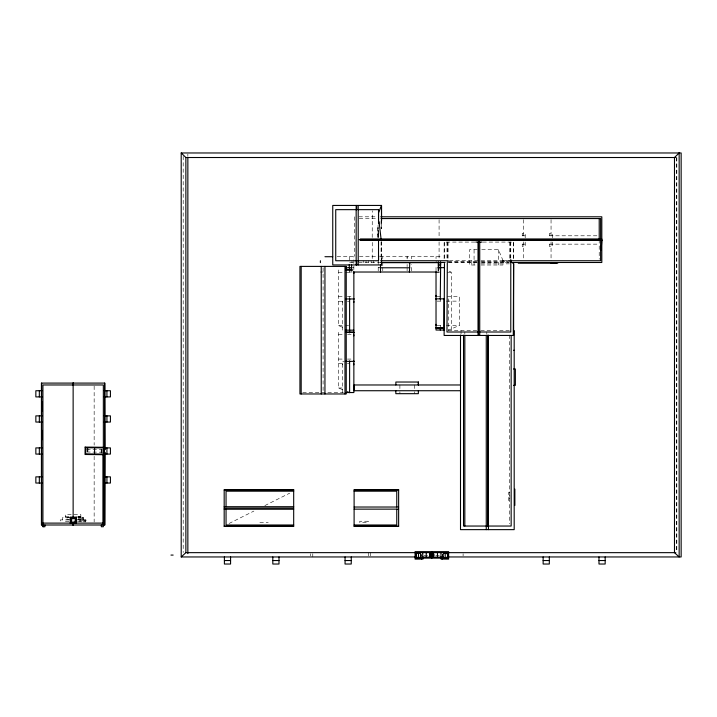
<?xml version="1.0" encoding="UTF-8"?>
<svg xmlns="http://www.w3.org/2000/svg" width="717" height="717" viewBox="0 0 717 717"><rect width="100%" height="100%" fill="white"/><g stroke="black" fill="none" stroke-linecap="round" stroke-linejoin="round"><path stroke-width="0.54" stroke-dasharray="3.58 2.69" d="M342.574 389.698L338.558 387.987L338.558 330.161M342.574 327.31L338.558 325.599L338.558 267.782M342.574 392.549L342.574 361.359L344.483 361.359M342.574 330.161L342.574 299.383M349.296 256.713L349.296 262.637L355.157 262.637M349.618 298.559L349.618 296.686M349.618 272.343L349.618 270.47M351.984 262.637L351.984 260.737M353.866 269.655L353.866 256.713M363.438 262.637L363.438 260.737M366.037 262.637L366.037 260.737M368.637 262.637L368.637 260.737M371.128 262.637L371.128 260.737M372.213 258.514L372.266 241.853M372.213 237.417L372.266 210.762M373.414 262.637L373.414 260.737M377.68 237.417L377.68 225.201M378.119 237.273L378.119 224.986M378.209 270.963L378.209 260.737M378.549 230.569L378.531 237.417L378.513 230.749M381.525 257.233L381.525 241.808M381.525 228.58L381.525 220.863M382.77 270.981L382.77 266.814M382.77 265.765L382.77 262.637M407.113 270.963L407.113 267.782M407.113 266.67L407.113 264.456M407.113 258.927L407.113 256.713L407.113 258.72M411.683 270.963L411.683 264.456M411.683 258.927L411.683 256.713M436.026 270.963L436.026 264.698M436.026 258.685L436.026 256.713M440.265 327.346L440.265 325.473M440.265 301.131L440.265 299.258M451.334 330.035L451.334 272.218L448.322 270.936M87.85 447.722L87.797 452.875L87.904 447.722M101.142 453.027L101.196 447.874M101.877 453.036L101.931 448.914M101.957 453.036L102.038 447.883M378.209 267.423L380.082 267.782M229.037 523.5L253.899 511.069M264.842 505.602L289.704 493.171M447.309 296.56L459.328 296.56L459.328 325.473L448.358 330.152L448.259 298.846M358.885 216.803L377.438 216.803M359.262 218.56L377.465 218.56M522.236 235.794L525.185 235.794M549.446 235.794L599.529 235.794M474.959 242.077L444.119 242.077L444.119 259.276M482.801 242.077L513.632 242.077L513.632 259.276M522.236 244.147L525.185 244.147M549.446 244.147L599.529 244.147M477.289 249.695L469.501 249.695L469.501 265.003L476.868 265.003M481.734 249.695L498.414 249.695L503.092 260.764M337.124 256.713L355.04 256.713M359.396 256.713L379.436 256.713M380.037 256.713L440.596 256.713M502.877 260.737L502.877 260.28L509.599 260.28M449.407 260.737L479.359 260.764M481.044 260.764L509.545 260.737M448.071 261.795L477.199 261.795M481.08 261.795L508.577 261.795M448.376 262.046L477.047 262.046M481.457 262.046L509.061 262.046M448.376 262.494L477.047 262.494M481.457 262.494L509.061 262.494M358.652 262.637L381.856 262.637M481.053 263.838L509.339 263.838M481.044 265.003L502.976 265.003L502.976 260.764M350.559 267.782L353.866 267.782M320.382 272.021L323.125 272.021M349.296 272.021L352.038 272.021M436.026 272.021L440.596 272.021M338.558 272.343L344.483 272.343M345.513 272.343L351.742 272.343M437.065 272.218L439.154 272.218M447.309 272.218L451.334 272.218M437.083 296.56L442.479 296.56M338.558 296.686L344.483 296.686M347.404 296.686L351.742 296.686M437.083 301.131L442.479 301.131M446.395 301.131L459.328 301.131M338.558 301.257L342.977 301.257M347.404 301.257L349.618 301.257M437.083 325.473L444.379 325.473M446.395 325.473L459.328 325.473M338.558 325.599L342.574 325.599M345.522 325.599L348.65 325.599M448.098 330.654L478.875 330.654M480.748 330.654L509.339 330.654M338.558 334.731L344.483 334.731M347.566 334.731L351.742 334.731M338.558 359.074L344.483 359.074M347.404 359.074L351.742 359.074M338.558 363.644L342.977 363.644M347.404 363.644L349.618 363.644M338.558 387.987L342.574 387.987M302.762 392.549L343.416 392.549M65.381 516.285L69.415 516.285M77.526 516.285L80.887 516.285M69.692 517.459L67.048 517.459L67.048 519.735M69.415 517.522L62.576 517.522L62.576 519.915M70.114 519.735L66.179 519.735L66.179 521.268M77.669 519.735L80.08 519.735L80.08 521.268M69.038 519.915L60.255 519.915L60.255 522.048M72.121 519.915L73.385 519.915M77.23 519.915L86.004 519.915L86.004 522.048M65.408 521.268L69.782 521.268M77.508 521.268L80.86 521.268M259.868 522.532L268.23 522.532M424.088 555.272L428.327 555.272M435.739 555.272L439.978 555.272M86.694 449.595L102.235 449.765M86.685 452.015L102.235 452.194M502.877 260.28L505.709 262.494M676.821 157.516L676.821 552.655M676.472 157.516L676.472 551.552M599.215 239.648L599.215 259.195M552.395 237.883L552.395 233.428L549.446 233.428L549.446 237.883M552.395 242.059L552.395 246.514L549.446 246.514L549.446 242.059M551.05 219.635L551.05 237.883M551.05 241.871L551.05 260.737M525.185 237.883L525.185 233.428L522.236 233.428L522.236 237.883M525.185 242.059L525.185 246.514L522.236 246.514L522.236 242.059M523.589 219.635L523.589 237.883M523.589 241.871L523.589 258.712M513.291 242.077L513.291 259.276M510.773 241.961L510.773 258.505M510.432 242.077L510.432 258.505M509.679 242.077L509.679 258.505M509.33 335.117L509.33 523.813M498.414 249.695L498.414 265.003M486.816 332.007L486.816 334.239M474.071 249.695L474.071 265.003M471.786 260.764L471.786 265.003M464.831 332.007L464.831 334.239M463.101 553.73L463.101 555.881M461.031 330.654L461.031 333.961M448.071 242.077L448.071 258.505M447.318 242.077L447.318 258.505M446.978 241.961L446.978 258.505M444.459 242.077L444.459 259.276M439.082 219.671L439.082 237.426M439.082 241.871L439.082 258.514M414.283 384.975L414.283 388.811M414.283 391.715L414.283 393.678M399.898 384.975L399.898 388.811M399.898 391.715L399.898 393.678M382.77 256.713L382.77 258.72M381.498 220.863L381.498 228.58M381.498 241.808L381.498 257.233M381.059 220.863L381.059 228.58M381.059 241.808L381.059 257.233M378.531 262.046L378.531 262.494M378.074 225.201L378.074 237.417M370.438 552.655L370.438 555.881M368.296 552.655L368.296 555.881M354.521 216.803L354.521 256.274M342.574 301.257L342.574 302.431M342.574 363.644L342.574 364.819M323.089 267.782L323.089 392.549M312.782 553.73L312.782 556.957M310.64 553.73L310.64 555.881M187.854 154.092L187.854 156.324M183.194 156.324L183.194 552.484M94.151 386.087L94.151 445.132M94.151 456.272L94.151 521.994M85.699 519.915L85.699 522.048M85.072 519.915L85.072 522.048M84.31 519.915L84.31 522.048M83.593 519.915L83.593 517.522L77.777 517.522L79.22 517.459L79.22 519.735M83.414 519.915L83.414 522.048M83.038 517.522L83.038 519.915M82.365 517.522L82.392 522.048M81.577 517.522L81.577 519.915M81.254 519.915L81.254 522.048M80.887 517.522L80.815 514.564L65.444 514.564L65.444 517.522M80.618 516.285L80.671 519.915M80.053 516.285L80.053 517.522M80.008 519.915L80.008 522.048M79.668 517.522L79.668 519.915M79.39 516.285L79.39 517.522M78.628 516.285L78.664 522.048M87.107 447.713L87.053 452.866L87.178 447.713M509.805 492.221L508.703 492.221L508.703 500.574L509.805 500.574L509.805 492.221M368.144 521.241L359.782 521.241L359.782 522.532L368.144 522.532L368.144 521.241"/><path stroke-width="1.08" d="M104.619 383.093L104.843 449.801L104.843 383.093L41.425 383.093L41.425 524.996L104.843 524.996L104.843 452.221L103.347 452.203M320.382 262.637L320.382 260.737M349.296 267.782L349.296 264.456M349.618 361.359L349.618 392.665L347.351 391.733M349.618 298.971L349.618 332.858M349.618 267.782L349.618 270.47M351.581 270.963L351.581 264.698M353.866 271.842L353.857 392.549L345.513 392.549M356.161 205.438L356.161 264.949M356.69 264.949L356.69 260.737M356.69 209.651L356.69 205.438M358.079 260.737L378.549 260.737L378.549 255.144M378.549 223.865L378.549 209.651L358.079 209.651M380.494 272.021L380.494 264.698M381.525 264.949L381.525 258.335M381.525 220.863L381.525 205.438L332.751 205.438L332.751 264.949L381.498 264.949L381.498 258.335M409.398 272.021L409.81 262.637M418.378 382.027L418.378 384.975L418.378 382.027L395.865 382.027L395.865 384.975M436.026 271.716L436.026 330.035L444.379 330.035M438.311 270.963L438.311 261.822M438.723 269.897L438.723 262.637M440.265 298.846L440.623 267.656M440.265 330.035L440.265 327.346M444.02 299.258L444.02 298.433M85.574 453.879L85.574 447.695L103.499 447.901L103.427 454.085L85.664 453.879M94.536 453.986L94.608 447.802M601.187 250.251L601.814 239.648L359.235 239.648M416.102 554.689L416.102 555.944M420.888 555.944L420.888 554.689M442.81 554.841L442.81 556.105M447.605 556.105L447.605 554.841M378.549 212.689L381.525 205.438M449.003 556.957L681.15 556.957L681.15 152.972L181.204 152.972L181.204 556.957L185.864 552.655L447.632 552.628L447.632 558.131L443.088 558.131L443.088 557.154L420.61 557.154L420.61 558.131L416.066 558.131L416.066 552.628M478.015 242.498L478.875 241.961L479.736 242.498M556.535 263.13L551.104 263.193M181.204 152.972L185.864 157.516L675.351 157.516M357.12 209.651L335.735 209.651L335.735 260.737L356.878 260.737M380.763 216.803L601.814 216.803L601.814 262.494L512.413 262.494M380.969 218.56L600.622 218.56L600.622 238.851M360.319 238.958L601.814 238.958M360.301 240.07L601.814 240.07L360.346 240.105M360.301 240.338L601.814 240.338M475.792 242.077L481.958 242.077M324.953 256.713L332.733 256.713M380.736 260.737L448.295 260.737M509.859 260.737L600.622 260.737L600.622 240.446M447.318 261.795L446.978 332.007L478.875 332.007M509.679 261.795L510.773 261.795L513.632 263.569L513.632 335.457L444.119 335.457L444.459 263.569M380.754 262.494L445.069 262.494M382.269 262.637L440.596 262.637L440.596 267.782L437.899 267.782M518.274 263.193L557.772 263.193M513.632 263.569L513.291 335.457M438.311 265.003L440.596 265.003L440.596 261.822M440.265 267.656L444.45 267.656M345.513 267.782L351.581 267.782M380.082 267.782L409.81 267.782M345.513 269.655L351.742 269.655M345.513 270.058L352.8 270.058M353.356 272.021L436.536 272.021M436.026 298.846L444.379 298.846M345.513 298.971L353.866 298.971M436.026 327.759L444.379 327.759M444.379 328.162L436.026 328.162L436.026 327.346M345.513 330.161L353.866 330.17M513.659 330.654L514.188 330.654L514.188 529.639L460.502 529.639L460.502 335.063M345.513 332.043L353.866 332.043L353.866 332.858M479.736 332.007L510.773 332.007L510.773 259.599M345.513 332.446L353.866 332.446M513.659 350.263L514.188 350.263M345.513 361.359L353.857 361.359M513.524 368.986L515.371 368.986L515.371 385.352L513.524 385.352M460.18 384.975L354.108 384.975L354.108 390.729L460.18 390.729M42.025 390.729L35.85 390.729L35.85 396.913L42.025 396.913M104.243 390.729L110.418 390.729L110.418 396.913L104.243 396.913M42.025 415.869L35.85 415.869L35.85 422.053L42.025 422.053M104.243 415.869L110.418 415.869L110.418 422.053L104.243 422.053M42.025 447.901L35.85 447.901L35.85 454.085L42.025 454.085M104.243 447.901L110.418 447.901L110.418 454.085L104.243 454.085M104.843 452.221L104.619 524.996M42.025 476.859L35.85 476.859L35.85 483.043L42.025 483.043M104.243 476.859L110.418 476.859L110.418 483.043L104.243 483.043M224.179 490.007L293.683 490.025M354.108 490.016L398.634 490.007M293.683 491.181L226.052 491.181L226.052 506.704M354.108 491.19L396.761 491.181L396.761 507.027M224.179 506.704L293.683 506.704M354.108 507.027L398.634 507.027M224.179 508.084L293.683 508.084M224.179 509.24L293.683 509.24M354.108 509.142L398.634 509.142M70.795 518.301L75.751 518.301M70.795 522.048L75.751 522.048M42.921 523.114L103.347 523.114M293.683 524.996L226.052 524.996L226.052 509.24M354.108 524.996L396.761 524.996L396.761 509.142M486.26 526.045L463.532 526.045L463.532 335.233M486.816 526.045L487.345 526.045M487.874 526.045L511.158 526.045L511.158 335.448M224.179 526.17L293.683 526.17M354.108 526.17L398.634 526.17M448.985 552.655L675.36 552.655M429.913 553.452L433.552 553.452M170.969 555.083L173.147 555.083M429.913 556.275L433.552 556.275M181.204 556.957L415.519 556.957M224.394 560.542L230.578 560.542M272.81 560.542L278.994 560.542M345.065 560.542L351.249 560.542M543.136 560.542L549.321 560.542M598.982 560.542L605.166 560.542M103.347 449.783L104.843 449.801M379.096 221.786L381.085 239.236M605.166 556.957L605.166 564.028L598.982 564.028L598.982 556.957M599.215 218.56L599.215 239.236M599.215 239.648L599.215 240.338M549.321 556.957L549.321 564.028L543.136 564.028L543.136 556.957M514.851 489.093L514.851 505.458M488.429 335.35L488.429 529.639M488.125 335.117L488.125 526.045M487.596 335.35L487.596 526.045M486.26 335.35L486.26 529.639M479.736 242.077L479.736 335.457M478.535 242.077L478.535 335.457M478.015 242.077L478.015 335.457M464.831 335.35L464.831 526.045M445.203 552.995L445.203 557.951M444.02 298.846L444.02 330.035M442.721 557.154L442.721 558.498M442.111 559.117L442.111 558.131L421.596 558.131L421.596 559.117M440.964 552.628L441.036 559.054L448.618 559.117L448.618 551.642L415.08 551.642L415.08 559.117L423.03 559.054L423.03 557.163M440.265 298.433L440.265 299.258M437.469 552.628L437.469 557.154M436.25 262.046L436.25 262.494M436.026 295.386L436.026 296.56M436.026 298.433L436.026 299.258M436.026 324.299L436.026 325.473M433.185 553.452L433.185 556.275M432.127 554.859L432.127 555.621M431.849 551.642L431.849 552.628M431.849 557.154L431.849 558.131M431.374 554.859L431.374 555.621M430.29 553.452L430.29 556.275M429.815 552.628L429.815 557.154M426.23 552.628L426.23 557.154M422.734 552.628L422.734 557.154M418.495 552.834L418.495 557.79M418.352 390.729L418.352 393.678L395.829 393.678L395.829 390.729M381.498 205.438L381.498 220.863M378.513 209.651L378.513 222.978M378.531 239.648L378.513 260.737M358.213 205.438L358.213 264.949M353.866 272.343L353.866 273.518M353.866 298.559L353.866 299.383M353.866 301.257L353.866 302.431M353.866 334.731L353.866 335.906M353.857 360.947L353.857 361.771M353.857 363.644L353.857 364.819M351.249 556.957L351.249 564.028L345.065 564.028L345.065 556.957M349.618 298.559L349.618 299.383M349.618 360.947L349.618 361.771M344.985 266.401L344.985 393.965M324.944 266.401L324.944 393.965M321.234 266.401L321.234 393.965M301.185 266.401L301.185 393.965M278.994 556.957L278.994 564.028L272.81 564.028L272.81 556.957M230.578 556.957L230.578 564.028L224.394 564.028L224.394 556.957M187.854 157.444L187.854 553.605M185.864 157.516L185.864 552.655M106.932 390.729L106.932 396.913M106.932 415.869L106.932 422.053M106.932 447.901L106.932 454.085M106.932 476.859L106.932 483.043M103.347 447.901L103.347 384.975L42.921 384.975L42.921 526.735L44.929 526.735L44.929 524.925M103.347 454.085L103.347 526.735L101.33 526.735L101.33 524.925M103.123 454.085L103.123 524.996M75.151 517.692L75.151 522.657M74.38 517.692L74.38 518.301M73.358 383.093L73.358 384.975M73.358 523.114L73.358 524.996M73.134 383.093L73.134 517.54M73.134 523.114L73.134 524.996M72.91 383.093L72.91 384.975M72.91 523.114L72.91 524.996M72.471 517.692L72.471 518.301M71.395 517.692L71.395 522.657M43.145 524.996L43.145 526.735M41.81 401.708L41.81 411.226M41.81 430.29L41.81 439.817M41.649 383.093L41.649 524.996M39.336 390.729L39.336 396.913M39.336 415.869L39.336 422.053M39.336 447.901L39.336 454.085M39.336 476.859L39.336 483.043M85.126 447.085L85.045 454.488L104.037 454.703L104.117 447.3L85.126 447.085M679.16 152.972L674.482 157.516L674.482 552.655L679.16 556.957L679.16 152.972M346.239 266.401L299.939 266.401L299.939 393.965L346.239 393.965L346.239 266.401M293.683 489.783L224.179 489.765L224.179 526.412L293.683 526.412L293.683 489.783M398.634 489.765L354.108 489.774L354.108 526.412L398.634 526.412L398.634 489.765M76.316 517.127L70.221 517.127L70.221 523.222L76.316 523.222L76.316 517.127M75.751 517.692L70.795 517.692L70.795 522.657L75.751 522.657L75.751 517.692M433.552 553.076L429.913 553.076L429.913 556.643L433.552 556.643L433.552 553.076M433.857 554.841L429.653 554.841L429.653 555.594L433.857 555.594L433.857 554.841M417.258 557.459A2.474 2.474 0 0 0 420.978 555.325A2.474 2.474 0 0 0 417.267 553.174A2.474 2.474 0 0 0 417.258 557.459M443.966 557.62A2.474 2.474 0 0 0 447.686 555.487A2.474 2.474 0 0 0 443.975 553.336A2.474 2.474 0 0 0 443.966 557.62"/></g></svg>
